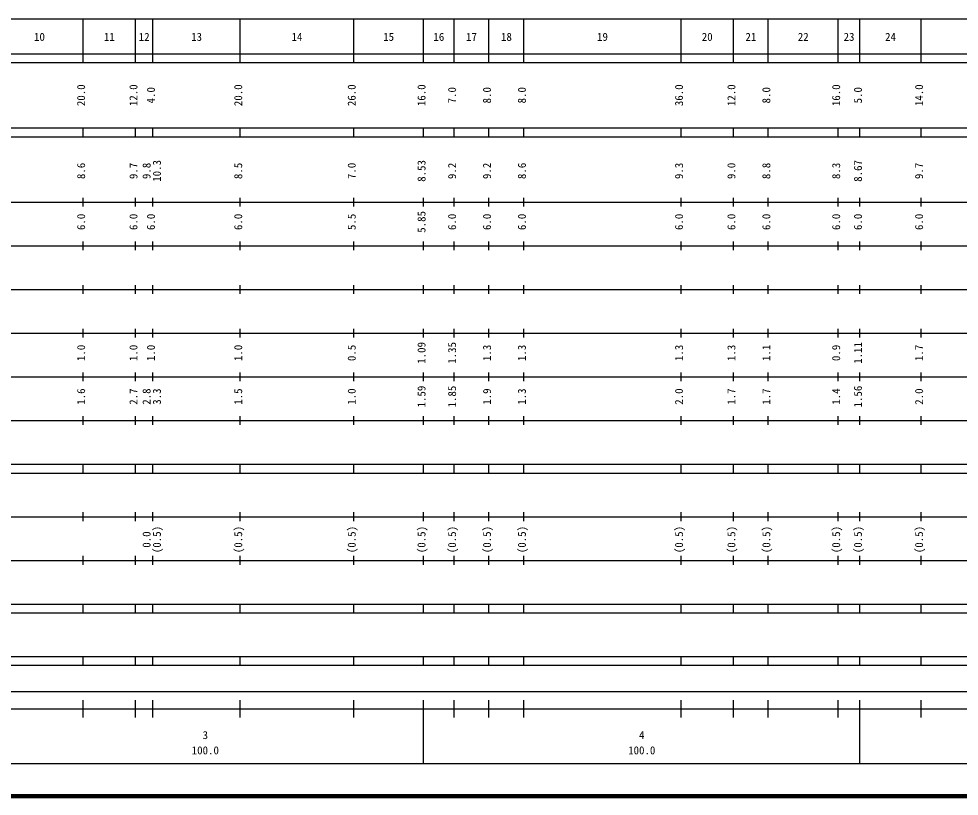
# Model space of a CAD drawing. Units: millimetres on the paper, enlarged 1000 times. Extents: x 40000 to 680000, y 20000 to 380000.
# Drawn here: x 275268 to 490732, y 20000 to 198000 of the extents above; entities that cross this region are included whole.
import ezdxf
from ezdxf.enums import TextEntityAlignment as Align

# ---------------------------------------------------------------- set-up
doc = ezdxf.new("R2010")
doc.units = ezdxf.units.MM
doc.header["$LTSCALE"] = 1000
doc.layers.add('M-TTL', color=2, linetype='Continuous', lineweight=140)
doc.layers.add('M-TTL-BAND', color=7, linetype='Continuous', lineweight=25)
doc.styles.add('ＭＳ ゴシック', font='')
doc.styles.get('ＭＳ ゴシック').set_extended_font_data('MS Gothic')

msp = doc.modelspace()

# ---------------------------------------------------------------- linework, layer by layer
at = {"layer": 'M-TTL'}
msp.add_line((40000, 20000), (680000, 20000), dxfattribs=at)
at = {"layer": 'M-TTL-BAND'}
for p, q in [((68000, 198000), (579000, 198000)), ((290000, 188000), (290000, 198000)), ((302000, 188000), (302000, 198000)), ((306000, 188000), (306000, 198000)), ((326000, 188000), (326000, 198000)), ((352000, 188000), (352000, 198000)), ((368000, 188000), (368000, 198000)), ((375000, 188000), (375000, 198000)), ((383000, 188000), (383000, 198000)), ((391000, 188000), (391000, 198000)), ((427000, 188000), (427000, 198000)), ((439000, 188000), (439000, 198000)), ((447000, 188000), (447000, 198000)), ((463000, 188000), (463000, 198000)), ((468000, 188000), (468000, 198000)), ((482000, 188000), (482000, 198000)), ((40000, 190000), (579000, 190000)), ((40000, 188000), (579000, 188000)), ((40000, 173000), (579000, 173000)), ((290000, 171000), (290000, 173000)), ((302000, 171000), (302000, 173000)), ((306000, 171000), (306000, 173000)), ((326000, 171000), (326000, 173000)), ((352000, 171000), (352000, 173000)), ((368000, 171000), (368000, 173000)), ((375000, 171000), (375000, 173000)), ((383000, 171000), (383000, 173000)), ((391000, 171000), (391000, 173000)), ((427000, 171000), (427000, 173000)), ((439000, 171000), (439000, 173000)), ((447000, 171000), (447000, 173000)), ((463000, 171000), (463000, 173000)), ((468000, 171000), (468000, 173000)), ((482000, 171000), (482000, 173000)), ((40000, 171000), (579000, 171000)), ((40000, 156000), (579000, 156000)), ((290000, 155000), (290000, 157000)), ((302000, 155000), (302000, 157000)), ((306000, 155000), (306000, 157000)), ((326000, 155000), (326000, 157000)), ((352000, 155000), (352000, 157000)), ((368000, 155000), (368000, 157000)), ((375000, 155000), (375000, 157000)), ((383000, 155000), (383000, 157000)), ((391000, 155000), (391000, 157000)), ((427000, 155000), (427000, 157000)), ((439000, 155000), (439000, 157000)), ((447000, 155000), (447000, 157000)), ((463000, 155000), (463000, 157000)), ((468000, 155000), (468000, 157000)), ((482000, 155000), (482000, 157000)), ((290000, 145000), (290000, 147000)), ((302000, 145000), (302000, 147000)), ((306000, 145000), (306000, 147000)), ((326000, 145000), (326000, 147000)), ((352000, 145000), (352000, 147000)), ((368000, 145000), (368000, 147000)), ((375000, 145000), (375000, 147000)), ((383000, 145000), (383000, 147000)), ((391000, 145000), (391000, 147000)), ((427000, 145000), (427000, 147000)), ((439000, 145000), (439000, 147000)), ((447000, 145000), (447000, 147000)), ((463000, 145000), (463000, 147000)), ((468000, 145000), (468000, 147000)), ((482000, 145000), (482000, 147000)), ((46000, 146000), (579000, 146000)), ((52000, 136000), (579000, 136000)), ((290000, 135000), (290000, 137000)), ((302000, 135000), (302000, 137000)), ((306000, 135000), (306000, 137000)), ((326000, 135000), (326000, 137000)), ((352000, 135000), (352000, 137000)), ((368000, 135000), (368000, 137000)), ((375000, 135000), (375000, 137000)), ((383000, 135000), (383000, 137000)), ((391000, 135000), (391000, 137000)), ((427000, 135000), (427000, 137000)), ((439000, 135000), (439000, 137000)), ((447000, 135000), (447000, 137000)), ((463000, 135000), (463000, 137000)), ((468000, 135000), (468000, 137000)), ((482000, 135000), (482000, 137000)), ((46000, 126000), (579000, 126000)), ((290000, 125000), (290000, 127000)), ((302000, 125000), (302000, 127000)), ((306000, 125000), (306000, 127000)), ((326000, 125000), (326000, 127000)), ((352000, 125000), (352000, 127000)), ((368000, 125000), (368000, 127000)), ((375000, 125000), (375000, 127000)), ((383000, 125000), (383000, 127000)), ((391000, 125000), (391000, 127000)), ((427000, 125000), (427000, 127000)), ((439000, 125000), (439000, 127000)), ((447000, 125000), (447000, 127000)), ((463000, 125000), (463000, 127000)), ((468000, 125000), (468000, 127000)), ((482000, 125000), (482000, 127000)), ((290000, 115000), (290000, 117000)), ((302000, 115000), (302000, 117000)), ((306000, 115000), (306000, 117000)), ((326000, 115000), (326000, 117000)), ((352000, 115000), (352000, 117000)), ((368000, 115000), (368000, 117000)), ((375000, 115000), (375000, 117000)), ((383000, 115000), (383000, 117000)), ((391000, 115000), (391000, 117000)), ((427000, 115000), (427000, 117000)), ((439000, 115000), (439000, 117000)), ((447000, 115000), (447000, 117000)), ((463000, 115000), (463000, 117000)), ((468000, 115000), (468000, 117000)), ((482000, 115000), (482000, 117000)), ((52000, 116000), (579000, 116000)), ((46000, 106000), (579000, 106000)), ((290000, 105000), (290000, 107000)), ((302000, 105000), (302000, 107000)), ((306000, 105000), (306000, 107000)), ((326000, 105000), (326000, 107000)), ((352000, 105000), (352000, 107000)), ((368000, 105000), (368000, 107000)), ((375000, 105000), (375000, 107000)), ((383000, 105000), (383000, 107000)), ((391000, 105000), (391000, 107000)), ((427000, 105000), (427000, 107000)), ((439000, 105000), (439000, 107000)), ((447000, 105000), (447000, 107000)), ((463000, 105000), (463000, 107000)), ((468000, 105000), (468000, 107000)), ((482000, 105000), (482000, 107000)), ((40000, 96000), (579000, 96000)), ((290000, 94000), (290000, 96000)), ((302000, 94000), (302000, 96000)), ((306000, 94000), (306000, 96000)), ((326000, 94000), (326000, 96000)), ((352000, 94000), (352000, 96000)), ((368000, 94000), (368000, 96000)), ((375000, 94000), (375000, 96000)), ((383000, 94000), (383000, 96000)), ((391000, 94000), (391000, 96000)), ((427000, 94000), (427000, 96000)), ((439000, 94000), (439000, 96000)), ((447000, 94000), (447000, 96000)), ((463000, 94000), (463000, 96000)), ((468000, 94000), (468000, 96000)), ((482000, 94000), (482000, 96000)), ((40000, 94000), (579000, 94000)), ((290000, 83000), (290000, 85000)), ((302000, 83000), (302000, 85000)), ((306000, 83000), (306000, 85000)), ((326000, 83000), (326000, 85000)), ((352000, 83000), (352000, 85000)), ((368000, 83000), (368000, 85000)), ((375000, 83000), (375000, 85000)), ((383000, 83000), (383000, 85000)), ((391000, 83000), (391000, 85000)), ((427000, 83000), (427000, 85000)), ((439000, 83000), (439000, 85000)), ((447000, 83000), (447000, 85000)), ((463000, 83000), (463000, 85000)), ((468000, 83000), (468000, 85000)), ((482000, 83000), (482000, 85000)), ((49000, 84000), (579000, 84000)), ((40000, 74000), (579000, 74000)), ((290000, 73000), (290000, 75000)), ((302000, 73000), (302000, 75000)), ((306000, 73000), (306000, 75000)), ((326000, 73000), (326000, 75000)), ((352000, 73000), (352000, 75000)), ((368000, 73000), (368000, 75000)), ((375000, 73000), (375000, 75000)), ((383000, 73000), (383000, 75000)), ((391000, 73000), (391000, 75000)), ((427000, 73000), (427000, 75000)), ((439000, 73000), (439000, 75000)), ((447000, 73000), (447000, 75000)), ((463000, 73000), (463000, 75000)), ((468000, 73000), (468000, 75000)), ((482000, 73000), (482000, 75000)), ((40000, 64000), (579000, 64000)), ((290000, 62000), (290000, 64000)), ((302000, 62000), (302000, 64000)), ((306000, 62000), (306000, 64000)), ((326000, 62000), (326000, 64000)), ((352000, 62000), (352000, 64000)), ((368000, 62000), (368000, 64000)), ((375000, 62000), (375000, 64000)), ((383000, 62000), (383000, 64000)), ((391000, 62000), (391000, 64000)), ((427000, 62000), (427000, 64000)), ((439000, 62000), (439000, 64000)), ((447000, 62000), (447000, 64000)), ((463000, 62000), (463000, 64000)), ((468000, 62000), (468000, 64000)), ((482000, 62000), (482000, 64000)), ((40000, 62000), (579000, 62000)), ((40000, 52000), (579000, 52000)), ((290000, 50000), (290000, 52000)), ((302000, 50000), (302000, 52000)), ((306000, 50000), (306000, 52000)), ((326000, 50000), (326000, 52000)), ((352000, 50000), (352000, 52000)), ((368000, 50000), (368000, 52000)), ((375000, 50000), (375000, 52000)), ((383000, 50000), (383000, 52000)), ((391000, 50000), (391000, 52000)), ((427000, 50000), (427000, 52000)), ((439000, 50000), (439000, 52000)), ((447000, 50000), (447000, 52000)), ((463000, 50000), (463000, 52000)), ((468000, 50000), (468000, 52000)), ((482000, 50000), (482000, 52000)), ((40000, 50000), (579000, 50000)), ((71000, 44000), (549000, 44000)), ((290000, 38000), (290000, 42000)), ((302000, 38000), (302000, 42000)), ((306000, 38000), (306000, 42000)), ((326000, 38000), (326000, 42000)), ((352000, 38000), (352000, 42000)), ((368000, 27500), (368000, 42000)), ((375000, 38000), (375000, 42000)), ((383000, 38000), (383000, 42000)), ((391000, 38000), (391000, 42000)), ((427000, 38000), (427000, 42000)), ((439000, 38000), (439000, 42000)), ((447000, 38000), (447000, 42000)), ((463000, 38000), (463000, 42000)), ((468000, 27500), (468000, 42000)), ((482000, 38000), (482000, 42000)), ((40000, 40000), (579000, 40000)), ((68000, 27500), (579000, 27500))]:
    msp.add_line(p, q, dxfattribs=at)

# ---------------------------------------------------------------- texts
at = {"layer": 'M-TTL-BAND', "style": 'ＭＳ ゴシック'}
for s, p in [('10', (280000, 192405)), ('11', (296000, 192405)), ('12', (304000, 192405)), ('13', (316000, 192405)), ('14', (339000, 192405)), ('15', (360000, 192405)), ('16', (371500, 192405)), ('17', (379000, 192405)), ('18', (387000, 192405)), ('19', (409000, 192405)), ('20', (433000, 192405)), ('21', (443000, 192405)), ('22', (455000, 192405)), ('23', (465500, 192405)), ('24', (475000, 192405)), ('3', (318000, 32523)), ('4', (418000, 32523)), ('100.0', (318000, 29033)), ('100.0', (418000, 29033))]:
    msp.add_text(s, height=1833, dxfattribs=at).set_placement(p, align=Align.BOTTOM_CENTER)
for s, p in [('20.0', (291000, 180500)), ('12.0', (303000, 180500)), ('4.0', (307000, 180500)), ('20.0', (327000, 180500)), ('26.0', (353000, 180500)), ('16.0', (369000, 180500)), ('7.0', (376000, 180500)), ('8.0', (384000, 180500)), ('8.0', (392000, 180500)), ('36.0', (428000, 180500)), ('12.0', (440000, 180500)), ('8.0', (448000, 180500)), ('16.0', (464000, 180500)), ('5.0', (469000, 180500)), ('14.0', (483000, 180500)), ('8.6', (291000, 163174)), ('9.7', (303000, 163174)), ('9.8', (306000, 163174)), ('10.3', (308370, 163174)), ('8.5', (327000, 163174)), ('7.0', (353000, 163174)), ('8.53', (369000, 163174)), ('9.2', (376000, 163174)), ('9.2', (384000, 163174)), ('8.6', (392000, 163174)), ('9.3', (428000, 163174)), ('9.0', (440000, 163174)), ('8.8', (448000, 163174)), ('8.3', (464000, 163174)), ('8.67', (469000, 163174)), ('9.7', (483000, 163174)), ('6.0', (291000, 151500)), ('6.0', (303000, 151500)), ('6.0', (307000, 151500)), ('6.0', (327000, 151500)), ('5.5', (353000, 151500)), ('5.85', (369000, 151500)), ('6.0', (376000, 151500)), ('6.0', (384000, 151500)), ('6.0', (392000, 151500)), ('6.0', (428000, 151500)), ('6.0', (440000, 151500)), ('6.0', (448000, 151500)), ('6.0', (464000, 151500)), ('6.0', (469000, 151500)), ('6.0', (483000, 151500)), ('1.0', (291000, 121500)), ('1.0', (303000, 121500)), ('1.0', (307000, 121500)), ('1.0', (327000, 121500)), ('0.5', (353000, 121500)), ('1.09', (369000, 121500)), ('1.35', (376000, 121500)), ('1.3', (384000, 121500)), ('1.3', (392000, 121500)), ('1.3', (428000, 121500)), ('1.3', (440000, 121500)), ('1.1', (448000, 121500)), ('0.9', (464000, 121500)), ('1.11', (469000, 121500)), ('1.7', (483000, 121500)), ('1.6', (291000, 111500)), ('2.7', (303000, 111500)), ('2.8', (306000, 111500)), ('3.3', (308370, 111500)), ('1.5', (327000, 111500)), ('1.0', (353000, 111500)), ('1.59', (369000, 111500)), ('1.85', (376000, 111500)), ('1.9', (384000, 111500)), ('1.3', (392000, 111500)), ('2.0', (428000, 111500)), ('1.7', (440000, 111500)), ('1.7', (448000, 111500)), ('1.4', (464000, 111500)), ('1.56', (469000, 111500)), ('2.0', (483000, 111500)), ('0.0', (306000, 78764)), ('(0.5)', (308370, 78764)), ('(0.5)', (327000, 78764)), ('(0.5)', (353000, 78764)), ('(0.5)', (369000, 78764)), ('(0.5)', (376000, 78764)), ('(0.5)', (384000, 78764)), ('(0.5)', (392000, 78764)), ('(0.5)', (428000, 78764)), ('(0.5)', (440000, 78764)), ('(0.5)', (448000, 78764)), ('(0.5)', (464000, 78764)), ('(0.5)', (469000, 78764)), ('(0.5)', (483000, 78764))]:
    msp.add_text(s, height=1833, rotation=90, dxfattribs=at).set_placement(p, align=Align.BOTTOM_CENTER)

doc.saveas('drawing.dxf')
